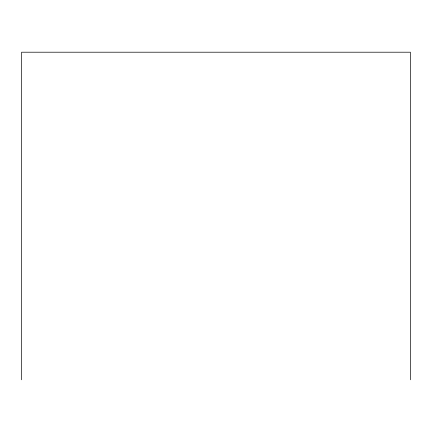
<?xml version="1.0" encoding="UTF-8"?>
<svg xmlns="http://www.w3.org/2000/svg" width="432" height="432" viewBox="0 0 432 432"><rect width="100%" height="100%" fill="white"/><g stroke="black" fill="none" stroke-linecap="round" stroke-linejoin="round"><path stroke-width="0.65" d="M410.4 379.793L410.4 52.207L21.6 52.207L21.6 379.793"/></g></svg>
